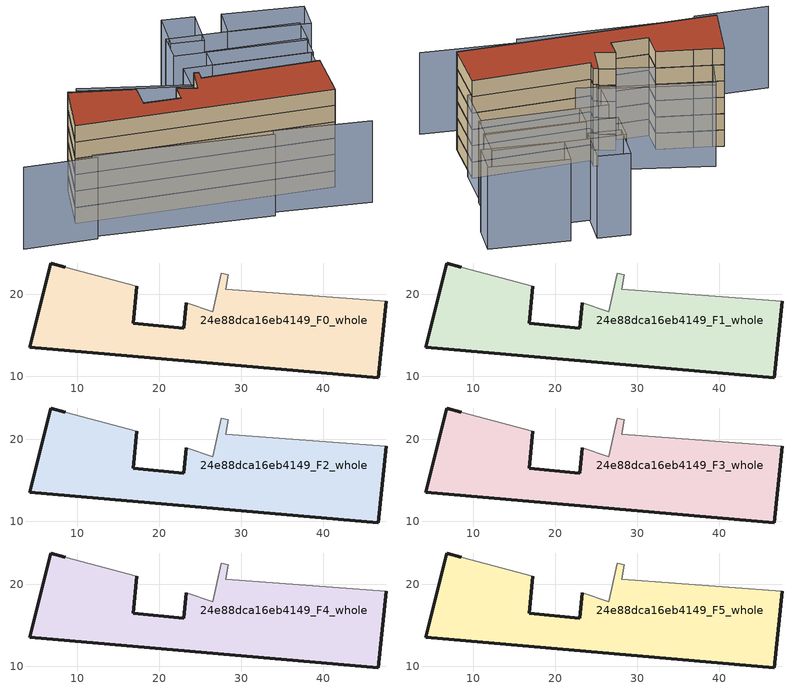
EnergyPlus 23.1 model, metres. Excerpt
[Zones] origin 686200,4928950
24e88dca16eb4149_F0_whole
 floor ground (EU_floor_Construction): 46.75,9.79 47.68,19.12 28.14,20.63 28.43,22.38 27.59,22.53 26.51,17.88 23.27,18.96 23,15.87 16.81,16.48 17.26,20.97 11.53,22.51 8.52,23.32 6.73,23.8 4.16,13.54 z0
 wall outside (EU_wall_Construction): 47.68,19.12 46.75,9.79 4.16,13.54 6.73,23.8 8.52,23.32 / 17.26,20.97 16.81,16.48 23,15.87 23.27,18.96 z0:3
 wall adiabatic (EU_wall_Construction): 8.52,23.32 11.53,22.51 17.26,20.97 / 23.27,18.96 26.51,17.88 27.59,22.53 28.43,22.38 28.14,20.63 47.68,19.12 z0:3
24e88dca16eb4149_F1_whole
 floor to 24e88dca16eb4149_F0_whole (EU_floor_Construction): 46.75,9.79 47.68,19.12 28.14,20.63 28.43,22.38 27.59,22.53 26.5,17.88 23.27,18.96 23,15.87 16.81,16.48 17.26,20.97 11.53,22.51 8.52,23.32 6.73,23.8 4.16,13.54 z3
 wall outside (EU_wall_Construction): 47.68,19.12 46.75,9.79 4.16,13.54 6.73,23.8 8.52,23.32 / 17.26,20.97 16.81,16.48 23,15.87 23.27,18.96 z3:6
 wall adiabatic (EU_wall_Construction): 8.52,23.32 11.53,22.51 17.26,20.97 / 23.27,18.96 26.51,17.88 27.59,22.53 28.43,22.38 28.14,20.63 47.68,19.12 z3:6
24e88dca16eb4149_F2_whole
 floor to 24e88dca16eb4149_F1_whole (EU_floor_Construction): 46.75,9.79 47.68,19.12 28.14,20.63 28.43,22.38 27.59,22.53 26.5,17.88 23.27,18.96 23,15.87 16.81,16.48 17.26,20.97 11.53,22.51 8.52,23.32 6.73,23.8 4.16,13.54 z6
 wall outside (EU_wall_Construction): 47.68,19.12 46.75,9.79 4.16,13.54 6.73,23.8 8.52,23.32 / 17.26,20.97 16.81,16.48 23,15.87 23.27,18.96 z6:9
 wall adiabatic (EU_wall_Construction): 8.52,23.32 11.53,22.51 17.26,20.97 / 23.27,18.96 26.51,17.88 27.59,22.53 28.43,22.38 28.14,20.63 47.68,19.12 z6:9
24e88dca16eb4149_F3_whole
 floor to 24e88dca16eb4149_F2_whole (EU_floor_Construction): 46.75,9.79 47.68,19.12 28.14,20.63 28.43,22.38 27.59,22.53 26.5,17.88 23.27,18.96 23,15.87 16.81,16.48 17.26,20.97 11.53,22.51 8.52,23.32 6.73,23.8 4.16,13.54 z9
 wall outside (EU_wall_Construction): 47.68,19.12 46.75,9.79 4.16,13.54 6.73,23.8 8.52,23.32 / 17.26,20.97 16.81,16.48 23,15.87 23.27,18.96 z9:12
 wall adiabatic (EU_wall_Construction): 8.52,23.32 11.53,22.51 17.26,20.97 / 23.27,18.96 26.51,17.88 27.59,22.53 28.43,22.38 28.14,20.63 47.68,19.12 z9:12
24e88dca16eb4149_F4_whole
 floor to 24e88dca16eb4149_F3_whole (EU_floor_Construction): 46.75,9.79 47.68,19.12 28.14,20.63 28.43,22.38 27.59,22.53 26.5,17.88 23.27,18.96 23,15.87 16.81,16.48 17.26,20.97 11.53,22.51 8.52,23.32 6.73,23.8 4.16,13.54 z12
 wall outside (EU_wall_Construction): 47.68,19.12 46.75,9.79 4.16,13.54 6.73,23.8 8.52,23.32 / 17.26,20.97 16.81,16.48 23,15.87 23.27,18.96 z12:15
 wall adiabatic (EU_wall_Construction): 8.52,23.32 11.53,22.51 17.26,20.97 / 23.27,18.96 26.51,17.88 27.59,22.53 28.43,22.38 28.14,20.63 47.68,19.12 z12:15
24e88dca16eb4149_F5_whole
 floor to 24e88dca16eb4149_F4_whole (EU_floor_Construction): 46.75,9.79 47.68,19.12 28.14,20.63 28.43,22.38 27.59,22.53 26.5,17.88 23.27,18.96 23,15.87 16.81,16.48 17.26,20.97 11.53,22.51 8.52,23.32 6.73,23.8 4.16,13.54 z15
 wall outside (EU_wall_Construction): 47.68,19.12 46.75,9.79 4.16,13.54 6.73,23.8 8.52,23.32 / 17.26,20.97 16.81,16.48 23,15.87 23.27,18.96 z15:18
 wall adiabatic (EU_wall_Construction): 8.52,23.32 11.53,22.51 17.26,20.97 / 23.27,18.96 26.51,17.88 27.59,22.53 28.43,22.38 28.14,20.63 47.68,19.12 z15:18
 roof outside (EU_roof_Construction): 47.68,19.12 46.75,9.79 4.16,13.54 6.73,23.8 8.52,23.32 11.53,22.51 17.26,20.97 16.81,16.48 23,15.87 23.27,18.96 26.51,17.88 27.59,22.53 28.43,22.38 28.14,20.63 z18
shading: -6.25,9.09 5.85,7.87 / 5.28,8.86 34.7,4.77 / 34.88,5.84 50.59,3.29 / 31.35,22.41 9.99,28.45 / 28.32,28.99 49.09,26.64 / 49.09,26.64 48.16,18.36 / 48.16,18.36 27.38,20.71 / 27.38,20.71 28.32,28.99 / 49.43,26.6 33.04,28.39 / 33.04,28.39 33.52,32.82 / 33.52,32.82 49.91,31.03 / 49.91,31.03 49.43,26.6 / 28.96,38.69 50.7,36.01 / 50.7,36.01 50.03,30.53 / 50.03,30.53 28.28,33.2 / 28.28,33.2 28.96,38.69 / 39.91,42.85 53.17,40.63 / 53.17,40.63 52.26,35.17 / 52.26,35.17 38.99,37.39 / 38.99,37.39 39.91,42.85 / 35.75,43.56 34.53,36.2 / 34.53,36.2 29.19,37.09 / 29.19,37.09 30.41,44.44 / 30.41,44.44 35.75,43.56 / 26.5,17.88 8.43,23.34 / 8.43,23.34 10.21,29.22 / 10.21,29.22 28.28,23.75 / 28.28,23.75 26.5,17.88 z0:15
[Building]
EU S2 Campaign: North Axis=0; Terrain=City; Solar Distribution=FullExterior
[Site:Location]
Bologna: Latitude=44.5; Longitude=11.25; Time Zone=1; Elevation=37
[SizingPeriod:WeatherFileDays]
AnnualSizingPeriod: Begin Month=1; Begin Day of Month=1; End Month=12; End Day of Month=31; Day of Week for Start Day=Monday; Use Weather File Daylight Saving Period=No; Use Weather File Rain and Snow Indicators=No
[MATERIAL]
EU_InternalMass_Material: Roughness=MediumRough; Thickness=0.1; Conductivity=1; Density=1800; Specific Heat=900; Thermal Absorptance=0.9; Solar Absorptance=0.7; Visible Absorptance=0.7
[MATERIAL:NOMASS] Roughness=MediumRough; Thermal Absorptance=0.9; Solar Absorptance=0.7; Visible Absorptance=0.7
Name | Thermal Resistance
EU_wall_NoMass | 0.905828
EU_roof_NoMass | 0.37593
EU_floor_NoMass | 0.67114
[CONSTRUCTION]
EU_wall_Construction: EU_wall_NoMass
EU_roof_Construction: EU_roof_NoMass
EU_floor_Construction: EU_floor_NoMass
EU_InternalMass_Construction: EU_InternalMass_Material
[ZONE] Type=1; Multiplier=1; Ceiling Height=autocalculate; Volume=1057.11; Floor Area=autocalculate; Part of Total Floor Area=Yes
24e88dca16eb4149_F0_whole; 24e88dca16eb4149_F1_whole; 24e88dca16eb4149_F2_whole; 24e88dca16eb4149_F3_whole; 24e88dca16eb4149_F4_whole; 24e88dca16eb4149_F5_whole
[INTERNALMASS] Construction=EU_InternalMass_Construction; Surface Area=352.369
Name | Zone or ZoneList
24e88dca16eb4149_F0_whole_EU_InternalMass | 24e88dca16eb4149_F0_whole
24e88dca16eb4149_F1_whole_EU_InternalMass | 24e88dca16eb4149_F1_whole
24e88dca16eb4149_F2_whole_EU_InternalMass | 24e88dca16eb4149_F2_whole
24e88dca16eb4149_F3_whole_EU_InternalMass | 24e88dca16eb4149_F3_whole
24e88dca16eb4149_F4_whole_EU_InternalMass | 24e88dca16eb4149_F4_whole
24e88dca16eb4149_F5_whole_EU_InternalMass | 24e88dca16eb4149_F5_whole
[OTHEREQUIPMENT] Fuel Type=Electricity; Design Level Calculation Method=Watts/Area; Power per Zone Floor Area=1; Fraction Latent=0; Fraction Radiant=0; Fraction Lost=0; Carbon Dioxide Generation Rate=0; EndUse Subcategory=EU_Step8_InternalGains
Name | Zone or ZoneList or Space or SpaceList | Schedule
EU_Step8_InternalGain_24e88dca16eb4149_F0_whole_f000 | 24e88dca16eb4149_F0_whole | EU_Step8_GainSchedule_24e88dca16eb4149_F0_whole_f000
EU_Step8_InternalGain_24e88dca16eb4149_F1_whole_f000 | 24e88dca16eb4149_F1_whole | EU_Step8_GainSchedule_24e88dca16eb4149_F1_whole_f000
EU_Step8_InternalGain_24e88dca16eb4149_F2_whole_f000 | 24e88dca16eb4149_F2_whole | EU_Step8_GainSchedule_24e88dca16eb4149_F2_whole_f000
EU_Step8_InternalGain_24e88dca16eb4149_F3_whole_f000 | 24e88dca16eb4149_F3_whole | EU_Step8_GainSchedule_24e88dca16eb4149_F3_whole_f000
EU_Step8_InternalGain_24e88dca16eb4149_F4_whole_f000 | 24e88dca16eb4149_F4_whole | EU_Step8_GainSchedule_24e88dca16eb4149_F4_whole_f000
EU_Step8_InternalGain_24e88dca16eb4149_F5_whole_f000 | 24e88dca16eb4149_F5_whole | EU_Step8_GainSchedule_24e88dca16eb4149_F5_whole_f000
[ZONEVENTILATION:DESIGNFLOWRATE] Schedule=EU_AlwaysOn; Design Flow Rate Calculation Method=AirChanges/Hour; Air Changes per Hour=0.73129; Ventilation Type=Natural; Fan Pressure Rise=0; Fan Total Efficiency=1; Constant Term Coefficient=1; Temperature Term Coefficient=0; Velocity Term Coefficient=0; Velocity Squared Term Coefficient=0; Minimum Indoor Temperature=-100; Maximum Indoor Temperature=100; Delta Temperature=-100; Minimum Outdoor Temperature=-100; Maximum Outdoor Temperature=100; Maximum Wind Speed=40
Name | Zone or ZoneList or Space or SpaceList
EU_ConstantAir_24e88dca16eb4149_F0_whole | 24e88dca16eb4149_F0_whole
EU_ConstantAir_24e88dca16eb4149_F1_whole | 24e88dca16eb4149_F1_whole
EU_ConstantAir_24e88dca16eb4149_F2_whole | 24e88dca16eb4149_F2_whole
EU_ConstantAir_24e88dca16eb4149_F3_whole | 24e88dca16eb4149_F3_whole
EU_ConstantAir_24e88dca16eb4149_F4_whole | 24e88dca16eb4149_F4_whole
EU_ConstantAir_24e88dca16eb4149_F5_whole | 24e88dca16eb4149_F5_whole
[HVACTEMPLATE:THERMOSTAT] Constant Heating Setpoint=20; Constant Cooling Setpoint=50
EU_HeatOnly_24e88dca16eb4149_F0_whole; EU_HeatOnly_24e88dca16eb4149_F1_whole; EU_HeatOnly_24e88dca16eb4149_F2_whole; EU_HeatOnly_24e88dca16eb4149_F3_whole; EU_HeatOnly_24e88dca16eb4149_F4_whole; EU_HeatOnly_24e88dca16eb4149_F5_whole
[HVACTEMPLATE:ZONE:IDEALLOADSAIRSYSTEM] System Availability Schedule=EU_AlwaysOn; Maximum Heating Supply Air Temperature=50; Minimum Cooling Supply Air Temperature=13; Maximum Heating Supply Air Humidity Ratio=0.0156; Minimum Cooling Supply Air Humidity Ratio=0.0077; Heating Limit=NoLimit; Cooling Limit=NoLimit; Heating Availability Schedule=EU_AlwaysOn; Cooling Availability Schedule=EU_CoolingOff; Dehumidification Control Type=ConstantSensibleHeatRatio; Cooling Sensible Heat Ratio=0.7; Dehumidification Setpoint=60; Humidification Control Type=None; Humidification Setpoint=30; Outdoor Air Method=None; Outdoor Air Flow Rate per Person=0.00944; Outdoor Air Flow Rate per Zone Floor Area=0; Outdoor Air Flow Rate per Zone=0; Demand Controlled Ventilation Type=None; Outdoor Air Economizer Type=NoEconomizer; Heat Recovery Type=None; Sensible Heat Recovery Effectiveness=0.7; Latent Heat Recovery Effectiveness=0.65
Name | Template Thermostat
24e88dca16eb4149_F0_whole | EU_HeatOnly_24e88dca16eb4149_F0_whole
24e88dca16eb4149_F1_whole | EU_HeatOnly_24e88dca16eb4149_F1_whole
24e88dca16eb4149_F2_whole | EU_HeatOnly_24e88dca16eb4149_F2_whole
24e88dca16eb4149_F3_whole | EU_HeatOnly_24e88dca16eb4149_F3_whole
24e88dca16eb4149_F4_whole | EU_HeatOnly_24e88dca16eb4149_F4_whole
24e88dca16eb4149_F5_whole | EU_HeatOnly_24e88dca16eb4149_F5_whole
[SIZING:ZONE] Zone Cooling Design Supply Air Temperature Input Method=SupplyAirTemperature; Zone Cooling Design Supply Air Temperature=13; Zone Heating Design Supply Air Temperature Input Method=SupplyAirTemperature; Zone Heating Design Supply Air Temperature=50; Zone Cooling Design Supply Air Humidity Ratio=0.008; Zone Heating Design Supply Air Humidity Ratio=0.008; Cooling Design Air Flow Method=DesignDay; Cooling Design Air Flow Rate=0; Cooling Minimum Air Flow per Zone Floor Area=0.000762; Cooling Minimum Air Flow=0; Cooling Minimum Air Flow Fraction=0.2; Heating Design Air Flow Method=DesignDay; Heating Design Air Flow Rate=0; Heating Maximum Air Flow per Zone Floor Area=0.002032; Heating Maximum Air Flow=0.141576; Heating Maximum Air Flow Fraction=0.3; Account for Dedicated Outdoor Air System=No; Dedicated Outdoor Air System Control Strategy=NeutralSupplyAir; Dedicated Outdoor Air Low Setpoint Temperature for Design=autosize; Dedicated Outdoor Air High Setpoint Temperature for Design=autosize; Zone Load Sizing Method=Sensible Load Only No Latent Load; Zone Latent Cooling Design Supply Air Humidity Ratio Input Method=HumidityRatioDifference; Zone Cooling Design Supply Air Humidity Ratio Difference=0.005; Zone Latent Heating Design Supply Air Humidity Ratio Input Method=HumidityRatioDifference; Zone Humidification Design Supply Air Humidity Ratio Difference=0.005
24e88dca16eb4149_F0_whole; 24e88dca16eb4149_F1_whole; 24e88dca16eb4149_F2_whole; 24e88dca16eb4149_F3_whole; 24e88dca16eb4149_F4_whole; 24e88dca16eb4149_F5_whole
[SCHEDULE:CONSTANT]
Name | Hourly Value
EU_AlwaysOn | 1
EU_CoolingOff | 0
[SCHEDULE:FILE] Column Number=1; Rows to Skip at Top=0; Number of Hours of Data=8760; Column Separator=Comma; Interpolate to Timestep=No; Minutes per Item=60; Adjust Schedule for Daylight Savings=Yes
Name | File
EU_Step8_GainSchedule_24e88dca16eb4149_F0_whole_f000 | ../../schedules/24e88dca16eb4149/24e88dca16eb4149_F0_whole_f000_gain.csv
EU_Step8_GainSchedule_24e88dca16eb4149_F1_whole_f000 | ../../schedules/24e88dca16eb4149/24e88dca16eb4149_F1_whole_f000_gain.csv
EU_Step8_GainSchedule_24e88dca16eb4149_F2_whole_f000 | ../../schedules/24e88dca16eb4149/24e88dca16eb4149_F2_whole_f000_gain.csv
EU_Step8_GainSchedule_24e88dca16eb4149_F3_whole_f000 | ../../schedules/24e88dca16eb4149/24e88dca16eb4149_F3_whole_f000_gain.csv
EU_Step8_GainSchedule_24e88dca16eb4149_F4_whole_f000 | ../../schedules/24e88dca16eb4149/24e88dca16eb4149_F4_whole_f000_gain.csv
EU_Step8_GainSchedule_24e88dca16eb4149_F5_whole_f000 | ../../schedules/24e88dca16eb4149/24e88dca16eb4149_F5_whole_f000_gain.csv
